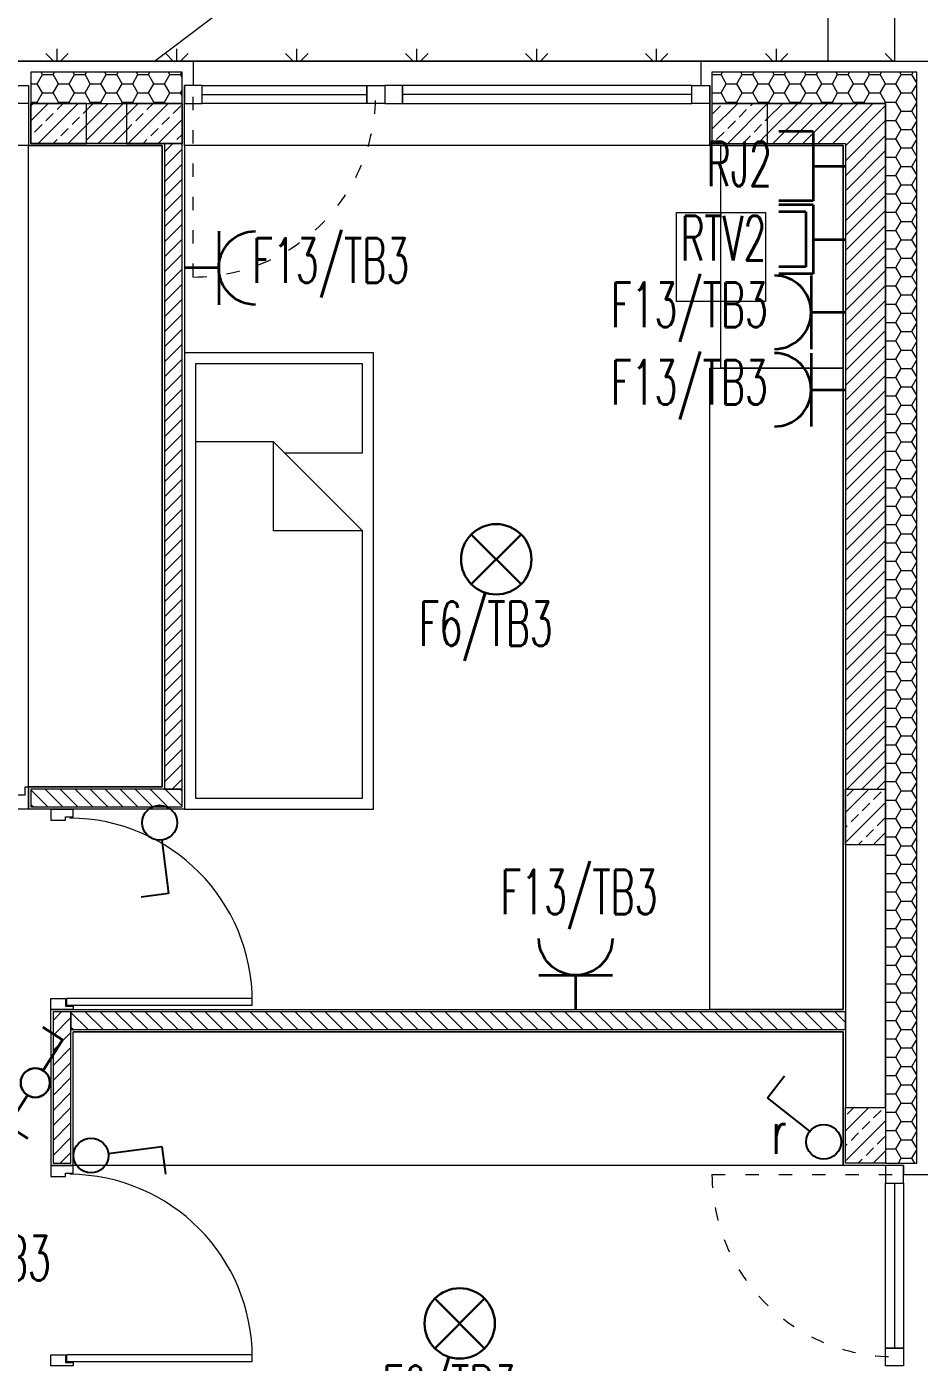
# Model space of a CAD drawing. Header units: millimetres. Extents: x 1780 to 154263, y -7240 to 17216.
# Drawn here: x 75527 to 75929, y 3993 to 4593 of the extents above; entities that cross this region are included whole.
import ezdxf

# ---------------------------------------------------------------- set-up
doc = ezdxf.new("R2010")
doc.units = ezdxf.units.MM
doc.linetypes.add('ACAD_ISO03W100', pattern=[30, 12, -18])
for name, color, linetype, lineweight in [('2d_SX_aranżacja niedrukowana', 191, 'Continuous', 5), ('2d_SX_gruba przekroje', 90, 'Continuous', 20), ('2d_SX_stolarka drzwiowa', 211, 'Continuous', 5), ('2d_SX_stolarka okienna', 5, 'Continuous', 5), ('2d_SX_stolarka okznaczenia', 251, 'Continuous', 5), ('2d_SX_szraf', 251, 'Continuous', 0), ('2d_SX_warstwy', 181, 'Continuous', 9), ('2d_SX_widok', 10, 'Continuous', 9)]:
    doc.layers.add(name, color=color, linetype=linetype, lineweight=lineweight)
doc.layers.add('2d_SX_rewizja 18 września', color=210, linetype='Continuous')
doc.layers.add('60 instalacje elektryka', color=10, linetype='Continuous')
doc.styles.add('OPIS', font='simplex.shx', dxfattribs={"width": 0.7, "height": 4})

# ---------------------------------------------------------------- blocks, each defined once
blk = doc.blocks.new('PDKLD A2')
at = {"layer": '2d_SX_szraf'}
h = blk.add_hatch(dxfattribs=at)
h.set_pattern_fill('ANSI31', color=8, scale=1.5, style=0)
h.set_pattern_definition([(45, (67527.7755, -17910.881), (-3.367596, 3.367596), [])])
h.paths.add_polyline_path([(80821, -11939.24), (80829, -11939.24), (80829, -11649.24), (80821, -11649.24)])
h = blk.add_hatch(dxfattribs=at)
h.set_pattern_fill('ANSI31', color=8, scale=1.5, angle=90, style=0)
h.set_pattern_definition([(135, (87022.648, -25240.462), (-3.367596, -3.367596), [])])
h.paths.add_polyline_path([(80829, -11947.24), (80829, -11939.24), (80761, -11939.24), (80761, -11947.24)])
h = blk.add_hatch(dxfattribs=at)
h.set_pattern_fill('ANSI31', color=8, scale=1.5, style=0)
h.set_pattern_definition([(45, (67477.7755, -18300.881), (-3.367596, 3.367596), [])])
h.paths.add_polyline_path([(80771, -12107.24), (80779, -12107.24), (80779, -12039.24), (80771, -12039.24)])
h = blk.add_hatch(dxfattribs=at)
h.set_pattern_fill('ANSI31', color=8, scale=1.5, angle=90, style=0)
h.set_pattern_definition([(135, (87040.648, -25340.462), (-3.367596, -3.367596), [])])
h.paths.add_polyline_path([(81127, -12047.24), (81127, -12039.24), (80779, -12039.24), (80779, -12047.24)])
at = {"layer": '2d_SX_aranżacja niedrukowana', "color": 8}
for p, q in [((80760, -11938.24), (80760, -11650.24)), ((80760, -11650.24), (80820, -11650.24)), ((80820, -11650.24), (80820, -11938.24)), ((81066, -11750.24), (81126, -11750.24)), ((81066, -12038.24), (81066, -11750.24)), ((81126, -11750.24), (81126, -12038.24)), ((80820, -11938.24), (80760, -11938.24)), ((81126, -12038.24), (81066, -12038.24)), ((80780, -12108.24), (80780, -12048.24)), ((80780, -12048.24), (81126, -12048.24)), ((81126, -12048.24), (81126, -12108.24)), ((81126, -12108.24), (80780, -12108.24))]:
    blk.add_line(p, q, dxfattribs=at)
for points in [[(81126, -11750.24), (81071, -11750.24), (81071, -11650.24), (81126, -11650.24)], [(81051, -11680.24), (81091, -11680.24), (81091, -11720.24), (81051, -11720.24)], [(80830, -11948.24), (80915, -11948.24), (80915, -11743.24), (80830, -11743.24)]]:
    blk.add_lwpolyline(points, close=True, dxfattribs=at)
for points in [[(80875, -11788.24), (80910, -11788.24), (80910, -11748.24), (80835, -11748.24), (80835, -11783.24)], [(80835, -11783.24), (80835, -11943.24), (80910, -11943.24), (80910, -11823.24)], [(80870, -11783.24), (80835, -11783.24)], [(80910, -11823.24), (80870, -11783.24)], [(80910, -11823.24), (80870, -11823.24), (80870, -11783.24)]]:
    blk.add_lwpolyline(points, dxfattribs=at)
at = {"layer": '2d_SX_gruba przekroje', "color": 8}
for p, q in [((80760, -11612.24), (80756, -11612.24)), ((80830, -11612.24), (80760, -11612.24)), ((80830, -11612.24), (80834, -11612.24)), ((80834, -11612.24), (80834, -11623.24)), ((81066, -11612.24), (81062, -11612.24)), ((81062, -11612.24), (81062, -11623.24)), ((81066, -11612.24), (81164, -11612.24)), ((80756, -11623.24), (80760, -11623.24)), ((80760, -11623.24), (80760, -11650.24)), ((80834, -11623.24), (80830, -11623.24)), ((80830, -11650.24), (80830, -11623.24)), ((81062, -11623.24), (81066, -11623.24)), ((81066, -11650.24), (81066, -11623.24)), ((80760, -11650.24), (80820, -11650.24)), ((80820, -11938.24), (80820, -11650.24)), ((80830, -11650.24), (80830, -11938.24)), ((81126, -11650.24), (81066, -11650.24)), ((81126, -12038.24), (81126, -11650.24)), ((80760, -11948.24), (80760, -11938.24)), ((80760, -11938.24), (80820, -11938.24)), ((80830, -11938.24), (80830, -11948.24)), ((80770, -11948.24), (80760, -11948.24)), ((80770, -11948.24), (80770, -11948.24)), ((80770, -11948.24), (80780, -11948.24)), ((80780, -11948.24), (80780, -11948.24)), ((80830, -11948.24), (80780, -11948.24)), ((80770, -12048.24), (80770, -12038.24)), ((80770, -12038.24), (81126, -12038.24)), ((80770, -12048.24), (80770, -12108.24)), ((80780, -12108.24), (80780, -12048.24)), ((81126, -12048.24), (80780, -12048.24)), ((81126, -12108.24), (81126, -12048.24)), ((80770, -12108.24), (80780, -12108.24)), ((81153, -12108.24), (81126, -12108.24)), ((81153, -12108.24), (81153, -12112.24)), ((81153, -12112.24), (81164, -12112.24))]:
    blk.add_line(p, q, dxfattribs=at)
at = {"layer": '2d_SX_stolarka drzwiowa', "color": 8}
for points in [[(80755, -11941.74), (80758.5, -11941.74), (80758.5, -11938.24), (80760, -11938.24), (80760, -11948.24), (80755, -11948.24), (80755, -11941.74)], [(80780, -11951.74), (80780, -11948.24), (80770, -11948.24), (80770, -11953.24), (80776.5, -11953.24), (80776.5, -11951.74), (80780, -11951.74)], [(80776.5, -12033.24), (80776.5, -12036.74), (80780, -12036.74), (80780, -12038.24), (80770, -12038.24), (80770, -12033.24), (80776.5, -12033.24)], [(80780, -12111.74), (80780, -12108.24), (80770, -12108.24), (80770, -12113.24), (80776.5, -12113.24), (80776.5, -12111.74), (80780, -12111.74)], [(80776.5, -12193.24), (80776.5, -12196.74), (80780, -12196.74), (80780, -12198.24), (80770, -12198.24), (80770, -12193.24), (80776.5, -12193.24)]]:
    blk.add_lwpolyline(points, dxfattribs=at)
for points in [[(80777, -12036.24), (80860.5, -12036.24), (80860.5, -12033.24), (80777, -12033.24)], [(80777, -12196.24), (80860.5, -12196.24), (80860.5, -12193.24), (80777, -12193.24)]]:
    blk.add_lwpolyline(points, close=True, dxfattribs=at)
at = {"layer": '2d_SX_stolarka okienna', "color": 8, "linetype": 'ACAD_ISO03W100', "ltscale": 0.5}
for p, q in [((80834, -11709.24), (80834, -11627.24)), ((81067, -12112.24), (81149, -12112.24))]:
    blk.add_line(p, q, dxfattribs=at)
at = {"layer": '2d_SX_stolarka okienna', "color": 8}
for points in [[(80760, -11631.24), (80752, -11631.24), (80752, -11623.24), (80760, -11623.24), (80760, -11631.24)], [(80830, -11631.24), (80838, -11631.24), (80838, -11623.24), (80830, -11623.24), (80830, -11631.24)], [(80838, -11631.24), (80838, -11623.24), (80912, -11623.24), (80912, -11631.24)], [(80920, -11631.24), (80912, -11631.24), (80912, -11623.24), (80920, -11623.24), (80920, -11631.24)], [(80920, -11631.24), (80928, -11631.24), (80928, -11623.24), (80920, -11623.24), (80920, -11631.24)], [(81058, -11631.24), (81058, -11623.24), (80928, -11623.24), (80928, -11631.24)], [(81066, -11631.24), (81058, -11631.24), (81058, -11623.24), (81066, -11623.24), (81066, -11631.24)], [(81145, -12108.24), (81145, -12116.24), (81153, -12116.24), (81153, -12108.24), (81145, -12108.24)], [(81145, -12116.24), (81153, -12116.24), (81153, -12190.24), (81145, -12190.24)], [(81145, -12198.24), (81145, -12190.24), (81153, -12190.24), (81153, -12198.24), (81145, -12198.24)]]:
    blk.add_lwpolyline(points, close=True, dxfattribs=at)
for points in [[(80838, -11627.24), (80912, -11627.24)], [(81058, -11627.24), (80928, -11627.24)], [(81149, -12116.24), (81149, -12190.24)]]:
    blk.add_lwpolyline(points, dxfattribs=at)
at = {"layer": '2d_SX_stolarka okienna', "color": 8, "linetype": 'ACAD_ISO03W100', "ltscale": 0.5}
for centre, start, end in [((80833.84, -11627.17), 270.1168, 359.95145), ((81149.07, -12112.07), 180.1168, 269.95145)]:
    blk.add_arc(centre, 82.07, start, end, dxfattribs=at)
at = {"layer": '2d_SX_stolarka okznaczenia', "color": 8}
for centre in [(80778.07, -12034.66), (80778.07, -12194.66)]:
    blk.add_arc(centre, 82.43, 359.94923, 89.70246, dxfattribs=at)
at = {"layer": '2d_SX_szraf', "color": 8}
for p, q in [((81119, -11359.24), (81119, -11612.24)), ((80816.55, -11612.24), (81019, -11459.24))]:
    blk.add_line(p, q, dxfattribs=at)
at = {"layer": '2d_SX_szraf', "color": 8, "linetype": 'Continuous'}
for p, q in [((80771.13, -11612.24), (80767.7, -11608.81)), ((80772.75, -11612.24), (80772.75, -11606.72)), ((80774.38, -11612.24), (80777.8, -11608.81)), ((80825.01, -11612.24), (80821.58, -11608.81)), ((80826.63, -11612.24), (80826.63, -11606.72)), ((80828.26, -11612.24), (80831.68, -11608.81)), ((80878.89, -11612.24), (80875.46, -11608.81)), ((80880.52, -11612.24), (80880.52, -11606.72)), ((80882.14, -11612.24), (80885.57, -11608.81)), ((80932.77, -11612.24), (80929.35, -11608.81)), ((80934.4, -11612.24), (80934.4, -11606.72)), ((80936.02, -11612.24), (80939.45, -11608.81)), ((80986.65, -11612.24), (80983.23, -11608.81)), ((80988.28, -11612.24), (80988.28, -11606.72)), ((80989.9, -11612.24), (80993.33, -11608.81)), ((81040.53, -11612.24), (81037.11, -11608.81)), ((81042.16, -11612.24), (81042.16, -11606.72)), ((81043.79, -11612.24), (81047.21, -11608.81)), ((81094.42, -11612.24), (81090.99, -11608.81)), ((81096.04, -11612.24), (81096.04, -11606.72)), ((81097.67, -11612.24), (81101.09, -11608.81)), ((81148.3, -11612.24), (81144.87, -11608.81)), ((80763.9, -11622.41), (80766.28, -11618.29)), ((80766.28, -11618.29), (80765.67, -11617.24)), ((80766.28, -11618.29), (80771.04, -11618.29)), ((80771.04, -11618.29), (80771.65, -11617.24)), ((80773.43, -11622.41), (80771.04, -11618.29)), ((80778.19, -11622.41), (80780.57, -11618.29)), ((80780.57, -11618.29), (80779.96, -11617.24)), ((80780.57, -11618.29), (80785.33, -11618.29)), ((80785.33, -11618.29), (80785.94, -11617.24)), ((80787.71, -11622.41), (80785.33, -11618.29)), ((80792.48, -11622.41), (80794.86, -11618.29)), ((80794.86, -11618.29), (80794.25, -11617.24)), ((80794.86, -11618.29), (80799.62, -11618.29)), ((80799.62, -11618.29), (80800.23, -11617.24)), ((80802, -11622.41), (80799.62, -11618.29)), ((80806.76, -11622.41), (80809.14, -11618.29)), ((80809.14, -11618.29), (80808.54, -11617.24)), ((80809.14, -11618.29), (80813.91, -11618.29)), ((80813.91, -11618.29), (80814.51, -11617.24)), ((80816.29, -11622.41), (80813.91, -11618.29)), ((80821.05, -11622.41), (80823.43, -11618.29)), ((80823.43, -11618.29), (80822.82, -11617.24)), ((80823.43, -11618.29), (80828.19, -11618.29)), ((80828.19, -11618.29), (80828.8, -11617.24)), ((80829, -11619.69), (80828.19, -11618.29)), ((81067, -11618.29), (81071.08, -11618.29)), ((81071.08, -11618.29), (81071.69, -11617.24)), ((81073.46, -11622.41), (81071.08, -11618.29)), ((81078.23, -11622.41), (81080.61, -11618.29)), ((81080.61, -11618.29), (81080, -11617.24)), ((81080.61, -11618.29), (81085.37, -11618.29)), ((81085.37, -11618.29), (81085.98, -11617.24)), ((81087.75, -11622.41), (81085.37, -11618.29)), ((81092.51, -11622.41), (81094.89, -11618.29)), ((81094.89, -11618.29), (81094.29, -11617.24)), ((81094.89, -11618.29), (81099.66, -11618.29)), ((81099.66, -11618.29), (81100.26, -11617.24)), ((81102.04, -11622.41), (81099.66, -11618.29)), ((81106.8, -11622.41), (81109.18, -11618.29)), ((81109.18, -11618.29), (81108.57, -11617.24)), ((81109.18, -11618.29), (81113.94, -11618.29)), ((81113.94, -11618.29), (81114.55, -11617.24)), ((81116.33, -11622.41), (81113.94, -11618.29)), ((81121.09, -11622.41), (81123.47, -11618.29)), ((81123.47, -11618.29), (81122.86, -11617.24)), ((81123.47, -11618.29), (81128.23, -11618.29)), ((81128.23, -11618.29), (81128.84, -11617.24)), ((81130.61, -11622.41), (81128.23, -11618.29)), ((81135.38, -11622.41), (81137.76, -11618.29)), ((81137.76, -11618.29), (81137.15, -11617.24)), ((81137.76, -11618.29), (81142.52, -11618.29)), ((81142.52, -11618.29), (81143.13, -11617.24)), ((81144.9, -11622.41), (81142.52, -11618.29)), ((81149.66, -11622.41), (81152.04, -11618.29)), ((81152.04, -11618.29), (81151.44, -11617.24)), ((81152.04, -11618.29), (81156.81, -11618.29)), ((81156.81, -11618.29), (81157.41, -11617.24)), ((81159, -11622.09), (81156.81, -11618.29)), ((80761, -11622.41), (80763.9, -11622.41)), ((80766.28, -11626.54), (80763.9, -11622.41)), ((80771.04, -11626.54), (80773.43, -11622.41)), ((80773.43, -11622.41), (80778.19, -11622.41)), ((80780.57, -11626.54), (80778.19, -11622.41)), ((80785.33, -11626.54), (80787.71, -11622.41)), ((80787.71, -11622.41), (80792.48, -11622.41)), ((80794.86, -11626.54), (80792.48, -11622.41)), ((80799.62, -11626.54), (80802, -11622.41)), ((80802, -11622.41), (80806.76, -11622.41)), ((80809.14, -11626.54), (80806.76, -11622.41)), ((80813.91, -11626.54), (80816.29, -11622.41)), ((80816.29, -11622.41), (80821.05, -11622.41)), ((80823.43, -11626.54), (80821.05, -11622.41)), ((81071.08, -11626.54), (81073.46, -11622.41)), ((81073.46, -11622.41), (81078.23, -11622.41)), ((81080.61, -11626.54), (81078.23, -11622.41)), ((81085.37, -11626.54), (81087.75, -11622.41)), ((81087.75, -11622.41), (81092.51, -11622.41)), ((81094.89, -11626.54), (81092.51, -11622.41)), ((81099.66, -11626.54), (81102.04, -11622.41)), ((81102.04, -11622.41), (81106.8, -11622.41)), ((81109.18, -11626.54), (81106.8, -11622.41)), ((81113.94, -11626.54), (81116.33, -11622.41)), ((81116.33, -11622.41), (81121.09, -11622.41)), ((81123.47, -11626.54), (81121.09, -11622.41)), ((81128.23, -11626.54), (81130.61, -11622.41)), ((81130.61, -11622.41), (81135.38, -11622.41)), ((81137.76, -11626.54), (81135.38, -11622.41)), ((81142.52, -11626.54), (81144.9, -11622.41)), ((81144.9, -11622.41), (81149.66, -11622.41)), ((81152.04, -11626.54), (81149.66, -11622.41)), ((81156.81, -11626.54), (81159, -11622.73)), ((80763.9, -11630.66), (80766.28, -11626.54)), ((80766.28, -11626.54), (80771.04, -11626.54)), ((80773.43, -11630.66), (80771.04, -11626.54)), ((80778.19, -11630.66), (80780.57, -11626.54)), ((80780.57, -11626.54), (80785.33, -11626.54)), ((80787.71, -11630.66), (80785.33, -11626.54)), ((80792.48, -11630.66), (80794.86, -11626.54)), ((80794.86, -11626.54), (80799.62, -11626.54)), ((80802, -11630.66), (80799.62, -11626.54)), ((80806.76, -11630.66), (80809.14, -11626.54)), ((80809.14, -11626.54), (80813.91, -11626.54)), ((80816.29, -11630.66), (80813.91, -11626.54)), ((80821.05, -11630.66), (80823.43, -11626.54)), ((80823.43, -11626.54), (80828.19, -11626.54)), ((80828.19, -11626.54), (80829, -11625.14)), ((80829, -11627.94), (80828.19, -11626.54)), ((81067, -11626.54), (81071.08, -11626.54)), ((81073.46, -11630.66), (81071.08, -11626.54)), ((81078.23, -11630.66), (81080.61, -11626.54)), ((81080.61, -11626.54), (81085.37, -11626.54)), ((81087.75, -11630.66), (81085.37, -11626.54)), ((81092.51, -11630.66), (81094.89, -11626.54)), ((81094.89, -11626.54), (81099.66, -11626.54)), ((81102.04, -11630.66), (81099.66, -11626.54)), ((81106.8, -11630.66), (81109.18, -11626.54)), ((81109.18, -11626.54), (81113.94, -11626.54)), ((81116.33, -11630.66), (81113.94, -11626.54)), ((81121.09, -11630.66), (81123.47, -11626.54)), ((81123.47, -11626.54), (81128.23, -11626.54)), ((81130.61, -11630.66), (81128.23, -11626.54)), ((81135.38, -11630.66), (81137.76, -11626.54)), ((81137.76, -11626.54), (81142.52, -11626.54)), ((81144.9, -11630.66), (81142.52, -11626.54)), ((81149.66, -11630.66), (81152.04, -11626.54)), ((81152.04, -11626.54), (81156.81, -11626.54)), ((81159, -11630.34), (81156.81, -11626.54)), ((80761, -11630.66), (80763.9, -11630.66)), ((80761, -11639.08), (80768.85, -11631.24)), ((80761, -11632.35), (80762.11, -11631.24)), ((80764.23, -11631.24), (80763.9, -11630.66)), ((80764.32, -11649.24), (80782.32, -11631.24)), ((80767.7, -11639.12), (80771.07, -11635.75)), ((80772.75, -11634.07), (80775.58, -11631.24)), ((80773.09, -11631.24), (80773.43, -11630.66)), ((80773.43, -11630.66), (80778.19, -11630.66)), ((80778.52, -11631.24), (80778.19, -11630.66)), ((80784.54, -11635.75), (80786, -11634.29)), ((80786, -11634.29), (80789.05, -11631.24)), ((80786, -11641.02), (80795.79, -11631.24)), ((80786, -11647.76), (80802.52, -11631.24)), ((80787.38, -11631.24), (80787.71, -11630.66)), ((80787.71, -11630.66), (80792.48, -11630.66)), ((80791.26, -11649.24), (80804, -11636.49)), ((80792.81, -11631.24), (80792.48, -11630.66)), ((80801.67, -11631.24), (80802, -11630.66)), ((80802, -11630.66), (80806.76, -11630.66)), ((80804, -11636.49), (80809.26, -11631.24)), ((80804.73, -11649.24), (80822.73, -11631.24)), ((80807.09, -11631.24), (80806.76, -11630.66)), ((80808.11, -11639.12), (80811.48, -11635.75)), ((80813.16, -11634.07), (80815.99, -11631.24)), ((80815.96, -11631.24), (80816.29, -11630.66)), ((80816.29, -11630.66), (80821.05, -11630.66)), ((80821.38, -11631.24), (80821.05, -11630.66)), ((80824.95, -11635.75), (80828.32, -11632.38)), ((81067.02, -11642.88), (81078.67, -11631.24)), ((81067.42, -11635.75), (81070.78, -11632.38)), ((81073.13, -11631.24), (81073.46, -11630.66)), ((81073.46, -11630.66), (81078.23, -11630.66)), ((81074.14, -11649.24), (81092.02, -11631.35)), ((81078.56, -11631.24), (81078.23, -11630.66)), ((81079.2, -11637.43), (81082.57, -11634.07)), ((81084.25, -11632.38), (81085.4, -11631.24)), ((81087.42, -11631.24), (81087.75, -11630.66)), ((81087.75, -11630.66), (81092.51, -11630.66)), ((81092.02, -11631.35), (81092.14, -11631.24)), ((81092.02, -11638.09), (81098.87, -11631.24)), ((81092.02, -11644.82), (81105.61, -11631.24)), ((81092.84, -11631.24), (81092.51, -11630.66)), ((81094.34, -11649.24), (81112.34, -11631.24)), ((81101.08, -11649.24), (81119.08, -11631.24)), ((81101.71, -11631.24), (81102.04, -11630.66)), ((81102.04, -11630.66), (81106.8, -11630.66)), ((81107.13, -11631.24), (81106.8, -11630.66)), ((81107.81, -11649.24), (81125.81, -11631.24)), ((81114.55, -11649.24), (81132.55, -11631.24)), ((81115.99, -11631.24), (81116.33, -11630.66)), ((81116.33, -11630.66), (81121.09, -11630.66)), ((81121.42, -11631.24), (81121.09, -11630.66)), ((81121.28, -11649.24), (81139.28, -11631.24)), ((81127, -11650.25), (81145, -11632.25)), ((81130.28, -11631.24), (81130.61, -11630.66)), ((81130.61, -11630.66), (81135.38, -11630.66)), ((81135.71, -11631.24), (81135.38, -11630.66)), ((81144.57, -11631.24), (81144.9, -11630.66)), ((81144.9, -11630.66), (81149.66, -11630.66)), ((81152.04, -11634.79), (81149.66, -11630.66)), ((81149.66, -11638.91), (81152.04, -11634.79)), ((81152.04, -11634.79), (81156.81, -11634.79)), ((81156.81, -11634.79), (81159, -11630.98)), ((81159, -11638.59), (81156.81, -11634.79)), ((80762.65, -11644.17), (80766.02, -11640.8)), ((80774.44, -11645.85), (80777.8, -11642.49)), ((80777.79, -11649.24), (80786, -11641.02)), ((80779.49, -11640.8), (80782.85, -11637.43)), ((80804, -11643.23), (80806.43, -11640.8)), ((80814.85, -11645.85), (80818.21, -11642.49)), ((80818.2, -11649.24), (80829, -11638.43)), ((80819.9, -11640.8), (80823.27, -11637.43)), ((81074.15, -11642.49), (81077.52, -11639.12)), ((81085.94, -11644.17), (81089.31, -11640.8)), ((81090.99, -11639.12), (81092.02, -11638.09)), ((81127, -11656.99), (81145, -11638.99)), ((81145, -11638.91), (81149.66, -11638.91)), ((81152.04, -11643.03), (81149.66, -11638.91)), ((81156.81, -11643.03), (81159, -11639.23)), ((80771.05, -11649.24), (80772.75, -11647.54)), ((80797.99, -11649.24), (80804, -11643.23)), ((80811.46, -11649.24), (80813.16, -11647.54)), ((80826.63, -11647.54), (80829, -11645.17)), ((81069.1, -11647.54), (81072.47, -11644.17)), ((81080.89, -11649.22), (81084.25, -11645.85)), ((81087.61, -11649.24), (81092.02, -11644.82)), ((81127, -11663.72), (81145, -11645.72)), ((81145, -11647.16), (81149.66, -11647.16)), ((81149.66, -11647.16), (81152.04, -11643.03)), ((81152.04, -11651.28), (81149.66, -11647.16)), ((81152.04, -11643.03), (81156.81, -11643.03)), ((81159, -11646.84), (81156.81, -11643.03)), ((81156.81, -11651.28), (81159, -11647.48)), ((80784.52, -11649.24), (80784.54, -11649.22)), ((80824.93, -11649.24), (80824.95, -11649.22)), ((81067.4, -11649.24), (81067.42, -11649.22)), ((81127, -11670.46), (81145, -11652.46)), ((81149.66, -11655.41), (81152.04, -11651.28)), ((81152.04, -11651.28), (81156.81, -11651.28)), ((81159, -11655.09), (81156.81, -11651.28)), ((81127, -11677.19), (81145, -11659.19)), ((81145, -11655.41), (81149.66, -11655.41)), ((81152.04, -11659.53), (81149.66, -11655.41)), ((81149.66, -11663.66), (81152.04, -11659.53)), ((81152.04, -11659.53), (81156.81, -11659.53)), ((81156.81, -11659.53), (81159, -11655.73)), ((81159, -11663.34), (81156.81, -11659.53)), ((81127, -11683.93), (81145, -11665.93)), ((81145, -11663.66), (81149.66, -11663.66)), ((81152.04, -11667.78), (81149.66, -11663.66)), ((81156.81, -11667.78), (81159, -11663.98)), ((81145, -11671.91), (81149.66, -11671.91)), ((81149.66, -11671.91), (81152.04, -11667.78)), ((81152.04, -11676.03), (81149.66, -11671.91)), ((81152.04, -11667.78), (81156.81, -11667.78)), ((81159, -11671.58), (81156.81, -11667.78)), ((81156.81, -11676.03), (81159, -11672.23)), ((81127, -11690.66), (81145, -11672.66)), ((81149.66, -11680.15), (81152.04, -11676.03)), ((81152.04, -11676.03), (81156.81, -11676.03)), ((81159, -11679.83), (81156.81, -11676.03)), ((81127, -11697.4), (81145, -11679.4)), ((81145, -11680.15), (81149.66, -11680.15)), ((81152.04, -11684.28), (81149.66, -11680.15)), ((81149.66, -11688.4), (81152.04, -11684.28)), ((81152.04, -11684.28), (81156.81, -11684.28)), ((81156.81, -11684.28), (81159, -11680.48)), ((81159, -11688.08), (81156.81, -11684.28)), ((81127, -11704.13), (81145, -11686.13)), ((81145, -11688.4), (81149.66, -11688.4)), ((81152.04, -11692.53), (81149.66, -11688.4)), ((81156.81, -11692.53), (81159, -11688.73)), ((81127, -11710.87), (81145, -11692.87)), ((81149.66, -11696.65), (81152.04, -11692.53)), ((81152.04, -11692.53), (81156.81, -11692.53)), ((81159, -11696.33), (81156.81, -11692.53)), ((81127, -11717.6), (81145, -11699.6)), ((81145, -11696.65), (81149.66, -11696.65)), ((81152.04, -11700.78), (81149.66, -11696.65)), ((81149.66, -11704.9), (81152.04, -11700.78)), ((81152.04, -11700.78), (81156.81, -11700.78)), ((81156.81, -11700.78), (81159, -11696.97)), ((81159, -11704.58), (81156.81, -11700.78)), ((81127, -11724.34), (81145, -11706.34)), ((81145, -11704.9), (81149.66, -11704.9)), ((81152.04, -11709.03), (81149.66, -11704.9)), ((81156.81, -11709.03), (81159, -11705.22)), ((81127, -11731.07), (81145, -11713.07)), ((81145, -11713.15), (81149.66, -11713.15)), ((81149.66, -11713.15), (81152.04, -11709.03)), ((81152.04, -11717.27), (81149.66, -11713.15)), ((81152.04, -11709.03), (81156.81, -11709.03)), ((81159, -11712.83), (81156.81, -11709.03)), ((81156.81, -11717.27), (81159, -11713.47)), ((81127, -11737.81), (81145, -11719.81)), ((81149.66, -11721.4), (81152.04, -11717.27)), ((81152.04, -11717.27), (81156.81, -11717.27)), ((81159, -11721.08), (81156.81, -11717.27)), ((81127, -11744.54), (81145, -11726.54)), ((81145, -11721.4), (81149.66, -11721.4)), ((81152.04, -11725.52), (81149.66, -11721.4)), ((81149.66, -11729.65), (81152.04, -11725.52)), ((81152.04, -11725.52), (81156.81, -11725.52)), ((81156.81, -11725.52), (81159, -11721.72)), ((81159, -11729.33), (81156.81, -11725.52)), ((81145, -11729.65), (81149.66, -11729.65)), ((81152.04, -11733.77), (81149.66, -11729.65)), ((81156.81, -11733.77), (81159, -11729.97)), ((81127, -11751.28), (81145, -11733.28)), ((81145, -11737.9), (81149.66, -11737.9)), ((81149.66, -11737.9), (81152.04, -11733.77)), ((81152.04, -11742.02), (81149.66, -11737.9)), ((81152.04, -11733.77), (81156.81, -11733.77)), ((81159, -11737.58), (81156.81, -11733.77)), ((81156.81, -11742.02), (81159, -11738.22)), ((81127, -11758.01), (81145, -11740.01)), ((81149.66, -11746.15), (81152.04, -11742.02)), ((81152.04, -11742.02), (81156.81, -11742.02)), ((81159, -11745.82), (81156.81, -11742.02)), ((81127, -11764.75), (81145, -11746.75)), ((81145, -11746.15), (81149.66, -11746.15)), ((81152.04, -11750.27), (81149.66, -11746.15)), ((81149.66, -11754.39), (81152.04, -11750.27)), ((81152.04, -11750.27), (81156.81, -11750.27)), ((81156.81, -11750.27), (81159, -11746.47)), ((81159, -11754.07), (81156.81, -11750.27)), ((81127, -11771.49), (81145, -11753.49)), ((81145, -11754.39), (81149.66, -11754.39)), ((81152.04, -11758.52), (81149.66, -11754.39)), ((81156.81, -11758.52), (81159, -11754.72)), ((81127, -11778.22), (81145, -11760.22)), ((81149.66, -11762.64), (81152.04, -11758.52)), ((81152.04, -11758.52), (81156.81, -11758.52)), ((81159, -11762.32), (81156.81, -11758.52)), ((81127, -11784.96), (81145, -11766.96)), ((81145, -11762.64), (81149.66, -11762.64)), ((81152.04, -11766.77), (81149.66, -11762.64)), ((81149.66, -11770.89), (81152.04, -11766.77)), ((81152.04, -11766.77), (81156.81, -11766.77)), ((81156.81, -11766.77), (81159, -11762.97)), ((81159, -11770.57), (81156.81, -11766.77)), ((81127, -11791.69), (81145, -11773.69)), ((81145, -11770.89), (81149.66, -11770.89)), ((81152.04, -11775.02), (81149.66, -11770.89)), ((81156.81, -11775.02), (81159, -11771.21)), ((81127, -11798.43), (81145, -11780.43)), ((81145, -11779.14), (81149.66, -11779.14)), ((81149.66, -11779.14), (81152.04, -11775.02)), ((81152.04, -11783.27), (81149.66, -11779.14)), ((81152.04, -11775.02), (81156.81, -11775.02)), ((81159, -11778.82), (81156.81, -11775.02)), ((81156.81, -11783.27), (81159, -11779.46)), ((81149.66, -11787.39), (81152.04, -11783.27)), ((81152.04, -11783.27), (81156.81, -11783.27)), ((81159, -11787.07), (81156.81, -11783.27)), ((81127, -11805.16), (81145, -11787.16)), ((81145, -11787.39), (81149.66, -11787.39)), ((81152.04, -11791.51), (81149.66, -11787.39)), ((81149.66, -11795.64), (81152.04, -11791.51)), ((81152.04, -11791.51), (81156.81, -11791.51)), ((81156.81, -11791.51), (81159, -11787.71)), ((81159, -11795.32), (81156.81, -11791.51)), ((81127, -11811.9), (81145, -11793.9)), ((81145, -11795.64), (81149.66, -11795.64)), ((81152.04, -11799.76), (81149.66, -11795.64)), ((81156.81, -11799.76), (81159, -11795.96)), ((81127, -11818.63), (81145, -11800.63)), ((81145, -11803.89), (81149.66, -11803.89)), ((81149.66, -11803.89), (81152.04, -11799.76)), ((81152.04, -11808.01), (81149.66, -11803.89)), ((81152.04, -11799.76), (81156.81, -11799.76)), ((81159, -11803.57), (81156.81, -11799.76)), ((81156.81, -11808.01), (81159, -11804.21)), ((81127, -11825.37), (81145, -11807.37)), ((81149.66, -11812.14), (81152.04, -11808.01)), ((81152.04, -11808.01), (81156.81, -11808.01)), ((81159, -11811.82), (81156.81, -11808.01)), ((81127, -11832.1), (81145, -11814.1)), ((81145, -11812.14), (81149.66, -11812.14)), ((81152.04, -11816.26), (81149.66, -11812.14)), ((81149.66, -11820.39), (81152.04, -11816.26)), ((81152.04, -11816.26), (81156.81, -11816.26)), ((81156.81, -11816.26), (81159, -11812.46)), ((81159, -11820.06), (81156.81, -11816.26)), ((81127, -11838.84), (81145, -11820.84)), ((81145, -11820.39), (81149.66, -11820.39)), ((81152.04, -11824.51), (81149.66, -11820.39)), ((81156.81, -11824.51), (81159, -11820.71)), ((81127, -11845.57), (81145, -11827.57)), ((81149.66, -11828.63), (81152.04, -11824.51)), ((81152.04, -11824.51), (81156.81, -11824.51)), ((81159, -11828.31), (81156.81, -11824.51)), ((81127, -11852.31), (81145, -11834.31)), ((81145, -11828.63), (81149.66, -11828.63)), ((81152.04, -11832.76), (81149.66, -11828.63)), ((81149.66, -11836.88), (81152.04, -11832.76)), ((81152.04, -11832.76), (81156.81, -11832.76)), ((81156.81, -11832.76), (81159, -11828.96)), ((81159, -11836.56), (81156.81, -11832.76)), ((81145, -11836.88), (81149.66, -11836.88)), ((81152.04, -11841.01), (81149.66, -11836.88)), ((81156.81, -11841.01), (81159, -11837.21)), ((81127, -11859.04), (81145, -11841.04)), ((81145, -11845.13), (81149.66, -11845.13)), ((81149.66, -11845.13), (81152.04, -11841.01)), ((81152.04, -11849.26), (81149.66, -11845.13)), ((81152.04, -11841.01), (81156.81, -11841.01)), ((81159, -11844.81), (81156.81, -11841.01)), ((81156.81, -11849.26), (81159, -11845.45)), ((81127, -11865.78), (81145, -11847.78)), ((81149.66, -11853.38), (81152.04, -11849.26)), ((81152.04, -11849.26), (81156.81, -11849.26)), ((81159, -11853.06), (81156.81, -11849.26)), ((81127, -11872.51), (81145, -11854.51)), ((81145, -11853.38), (81149.66, -11853.38)), ((81152.04, -11857.51), (81149.66, -11853.38)), ((81149.66, -11861.63), (81152.04, -11857.51)), ((81152.04, -11857.51), (81156.81, -11857.51)), ((81156.81, -11857.51), (81159, -11853.7)), ((81159, -11861.31), (81156.81, -11857.51)), ((81127, -11879.25), (81145, -11861.25)), ((81145, -11861.63), (81149.66, -11861.63)), ((81152.04, -11865.75), (81149.66, -11861.63)), ((81156.81, -11865.75), (81159, -11861.95)), ((81127, -11885.98), (81145, -11867.98)), ((81145, -11869.88), (81149.66, -11869.88)), ((81149.66, -11869.88), (81152.04, -11865.75)), ((81152.04, -11874), (81149.66, -11869.88)), ((81152.04, -11865.75), (81156.81, -11865.75)), ((81159, -11869.56), (81156.81, -11865.75)), ((81156.81, -11874), (81159, -11870.2)), ((81127, -11892.72), (81145, -11874.72)), ((81149.66, -11878.13), (81152.04, -11874)), ((81152.04, -11874), (81156.81, -11874)), ((81159, -11877.81), (81156.81, -11874)), ((81127, -11899.45), (81145, -11881.45)), ((81145, -11878.13), (81149.66, -11878.13)), ((81152.04, -11882.25), (81149.66, -11878.13)), ((81149.66, -11886.38), (81152.04, -11882.25)), ((81152.04, -11882.25), (81156.81, -11882.25)), ((81156.81, -11882.25), (81159, -11878.45)), ((81159, -11886.06), (81156.81, -11882.25)), ((81127, -11906.19), (81145, -11888.19)), ((81145, -11886.38), (81149.66, -11886.38)), ((81152.04, -11890.5), (81149.66, -11886.38)), ((81156.81, -11890.5), (81159, -11886.7)), ((81149.66, -11894.63), (81152.04, -11890.5)), ((81152.04, -11890.5), (81156.81, -11890.5)), ((81159, -11894.3), (81156.81, -11890.5)), ((81127, -11912.92), (81145, -11894.92)), ((81145, -11894.63), (81149.66, -11894.63)), ((81152.04, -11898.75), (81149.66, -11894.63)), ((81149.66, -11902.87), (81152.04, -11898.75)), ((81152.04, -11898.75), (81156.81, -11898.75)), ((81156.81, -11898.75), (81159, -11894.95)), ((81159, -11902.55), (81156.81, -11898.75)), ((81127, -11919.66), (81145, -11901.66)), ((81145, -11902.87), (81149.66, -11902.87)), ((81152.04, -11907), (81149.66, -11902.87)), ((81156.81, -11907), (81159, -11903.2)), ((81127, -11926.39), (81145, -11908.39)), ((81145, -11911.12), (81149.66, -11911.12)), ((81149.66, -11911.12), (81152.04, -11907)), ((81152.04, -11915.25), (81149.66, -11911.12)), ((81152.04, -11907), (81156.81, -11907)), ((81159, -11910.8), (81156.81, -11907)), ((81156.81, -11915.25), (81159, -11911.45)), ((81127, -11933.13), (81145, -11915.13)), ((81149.66, -11919.37), (81152.04, -11915.25)), ((81152.04, -11915.25), (81156.81, -11915.25)), ((81159, -11919.05), (81156.81, -11915.25)), ((81127.63, -11939.24), (81145, -11921.86)), ((81145, -11919.37), (81149.66, -11919.37)), ((81152.04, -11923.5), (81149.66, -11919.37)), ((81149.66, -11927.62), (81152.04, -11923.5)), ((81152.04, -11923.5), (81156.81, -11923.5)), ((81156.81, -11923.5), (81159, -11919.69)), ((81159, -11927.3), (81156.81, -11923.5)), ((81134.37, -11939.24), (81145, -11928.6)), ((81145, -11927.62), (81149.66, -11927.62)), ((81152.04, -11931.75), (81149.66, -11927.62)), ((81156.81, -11931.75), (81159, -11927.94)), ((81141.1, -11939.24), (81145, -11935.34)), ((81145, -11935.87), (81149.66, -11935.87)), ((81149.66, -11935.87), (81152.04, -11931.75)), ((81152.04, -11939.99), (81149.66, -11935.87)), ((81152.04, -11931.75), (81156.81, -11931.75)), ((81159, -11935.55), (81156.81, -11931.75)), ((81156.81, -11939.99), (81159, -11936.19)), ((81127, -11949.73), (81137.5, -11939.24)), ((81127.79, -11942.2), (81130.76, -11939.24)), ((81139.58, -11943.89), (81142.95, -11940.52)), ((81149.66, -11944.12), (81152.04, -11939.99)), ((81152.04, -11939.99), (81156.81, -11939.99)), ((81159, -11943.8), (81156.81, -11939.99)), ((81127, -11963.2), (81145, -11945.2)), ((81134.53, -11948.94), (81137.9, -11945.57)), ((81145, -11944.12), (81149.66, -11944.12)), ((81152.04, -11948.24), (81149.66, -11944.12)), ((81149.66, -11952.37), (81152.04, -11948.24)), ((81152.04, -11948.24), (81156.81, -11948.24)), ((81156.81, -11948.24), (81159, -11944.44)), ((81159, -11952.05), (81156.81, -11948.24)), ((81129.48, -11953.99), (81132.85, -11950.62)), ((81141.27, -11955.67), (81144.63, -11952.3)), ((81145, -11952.37), (81149.66, -11952.37)), ((81152.04, -11956.49), (81149.66, -11952.37)), ((81156.81, -11956.49), (81159, -11952.69)), ((81127, -11956.46), (81127.79, -11955.67)), ((81136.21, -11960.72), (81139.58, -11957.36)), ((81139.44, -11964.24), (81145, -11958.67)), ((81149.66, -11960.62), (81152.04, -11956.49)), ((81152.04, -11956.49), (81156.81, -11956.49)), ((81159, -11960.3), (81156.81, -11956.49)), ((81132.7, -11964.24), (81134.53, -11962.41)), ((81145, -11960.62), (81149.66, -11960.62)), ((81152.04, -11964.74), (81149.66, -11960.62)), ((81149.66, -11968.87), (81152.04, -11964.74)), ((81152.04, -11964.74), (81156.81, -11964.74)), ((81156.81, -11964.74), (81159, -11960.94)), ((81159, -11968.54), (81156.81, -11964.74)), ((81145, -11968.87), (81149.66, -11968.87)), ((81152.04, -11972.99), (81149.66, -11968.87)), ((81156.81, -11972.99), (81159, -11969.19)), ((81145, -11977.11), (81149.66, -11977.11)), ((81149.66, -11977.11), (81152.04, -11972.99)), ((81152.04, -11981.24), (81149.66, -11977.11)), ((81152.04, -11972.99), (81156.81, -11972.99)), ((81159, -11976.79), (81156.81, -11972.99)), ((81156.81, -11981.24), (81159, -11977.44)), ((81149.66, -11985.36), (81152.04, -11981.24)), ((81152.04, -11981.24), (81156.81, -11981.24)), ((81159, -11985.04), (81156.81, -11981.24)), ((81145, -11985.36), (81149.66, -11985.36)), ((81152.04, -11989.49), (81149.66, -11985.36)), ((81149.66, -11993.61), (81152.04, -11989.49)), ((81152.04, -11989.49), (81156.81, -11989.49)), ((81156.81, -11989.49), (81159, -11985.69)), ((81159, -11993.29), (81156.81, -11989.49)), ((81145, -11993.61), (81149.66, -11993.61)), ((81152.04, -11997.74), (81149.66, -11993.61)), ((81156.81, -11997.74), (81159, -11993.93)), ((81145, -12001.86), (81149.66, -12001.86)), ((81149.66, -12001.86), (81152.04, -11997.74)), ((81152.04, -12005.99), (81149.66, -12001.86)), ((81152.04, -11997.74), (81156.81, -11997.74)), ((81159, -12001.54), (81156.81, -11997.74)), ((81156.81, -12005.99), (81159, -12002.18)), ((81149.66, -12010.11), (81152.04, -12005.99)), ((81152.04, -12005.99), (81156.81, -12005.99)), ((81159, -12009.79), (81156.81, -12005.99)), ((81145, -12010.11), (81149.66, -12010.11)), ((81152.04, -12014.23), (81149.66, -12010.11)), ((81149.66, -12018.36), (81152.04, -12014.23)), ((81152.04, -12014.23), (81156.81, -12014.23)), ((81156.81, -12014.23), (81159, -12010.43)), ((81159, -12018.04), (81156.81, -12014.23)), ((81145, -12018.36), (81149.66, -12018.36)), ((81152.04, -12022.48), (81149.66, -12018.36)), ((81156.81, -12022.48), (81159, -12018.68)), ((81149.66, -12026.61), (81152.04, -12022.48)), ((81152.04, -12022.48), (81156.81, -12022.48)), ((81159, -12026.29), (81156.81, -12022.48)), ((81145, -12026.61), (81149.66, -12026.61)), ((81152.04, -12030.73), (81149.66, -12026.61)), ((81149.66, -12034.86), (81152.04, -12030.73)), ((81152.04, -12030.73), (81156.81, -12030.73)), ((81156.81, -12030.73), (81159, -12026.93)), ((81159, -12034.54), (81156.81, -12030.73)), ((81145, -12034.86), (81149.66, -12034.86)), ((81152.04, -12038.98), (81149.66, -12034.86)), ((81156.81, -12038.98), (81159, -12035.18)), ((81145, -12043.11), (81149.66, -12043.11)), ((81149.66, -12043.11), (81152.04, -12038.98)), ((81152.04, -12047.23), (81149.66, -12043.11)), ((81152.04, -12038.98), (81156.81, -12038.98)), ((81159, -12042.78), (81156.81, -12038.98)), ((81156.81, -12047.23), (81159, -12043.43)), ((81149.66, -12051.35), (81152.04, -12047.23)), ((81152.04, -12047.23), (81156.81, -12047.23)), ((81159, -12051.03), (81156.81, -12047.23)), ((81145, -12051.35), (81149.66, -12051.35)), ((81152.04, -12055.48), (81149.66, -12051.35)), ((81149.66, -12059.6), (81152.04, -12055.48)), ((81152.04, -12055.48), (81156.81, -12055.48)), ((81156.81, -12055.48), (81159, -12051.68)), ((81159, -12059.28), (81156.81, -12055.48)), ((81145, -12059.6), (81149.66, -12059.6)), ((81152.04, -12063.73), (81149.66, -12059.6)), ((81156.81, -12063.73), (81159, -12059.93)), ((81145, -12067.85), (81149.66, -12067.85)), ((81149.66, -12067.85), (81152.04, -12063.73)), ((81152.04, -12071.98), (81149.66, -12067.85)), ((81152.04, -12063.73), (81156.81, -12063.73)), ((81159, -12067.53), (81156.81, -12063.73)), ((81156.81, -12071.98), (81159, -12068.17)), ((81149.66, -12076.1), (81152.04, -12071.98)), ((81152.04, -12071.98), (81156.81, -12071.98)), ((81159, -12075.78), (81156.81, -12071.98)), ((81145, -12076.1), (81149.66, -12076.1)), ((81152.04, -12080.23), (81149.66, -12076.1)), ((81149.66, -12084.35), (81152.04, -12080.23)), ((81152.04, -12080.23), (81156.81, -12080.23)), ((81156.81, -12080.23), (81159, -12076.42)), ((81159, -12084.03), (81156.81, -12080.23)), ((81127, -12092.73), (81137.5, -12082.24)), ((81127.79, -12085.2), (81130.76, -12082.24)), ((81139.58, -12086.89), (81142.95, -12083.52)), ((81145, -12084.35), (81149.66, -12084.35)), ((81152.04, -12088.47), (81149.66, -12084.35)), ((81156.81, -12088.47), (81159, -12084.67)), ((81127, -12106.2), (81145, -12088.2)), ((81134.53, -12091.94), (81137.9, -12088.57)), ((81149.66, -12092.6), (81152.04, -12088.47)), ((81152.04, -12088.47), (81156.81, -12088.47)), ((81159, -12092.28), (81156.81, -12088.47)), ((81129.48, -12096.99), (81132.85, -12093.62)), ((81141.27, -12098.67), (81144.63, -12095.3)), ((81145, -12092.6), (81149.66, -12092.6)), ((81152.04, -12096.72), (81149.66, -12092.6)), ((81149.66, -12100.85), (81152.04, -12096.72)), ((81152.04, -12096.72), (81156.81, -12096.72)), ((81156.81, -12096.72), (81159, -12092.92)), ((81159, -12100.53), (81156.81, -12096.72)), ((81127, -12099.46), (81127.79, -12098.67)), ((81136.21, -12103.72), (81139.58, -12100.36)), ((81139.44, -12107.24), (81145, -12101.67)), ((81145, -12100.85), (81149.66, -12100.85)), ((81152.04, -12104.97), (81149.66, -12100.85)), ((81156.81, -12104.97), (81159, -12101.17)), ((81132.7, -12107.24), (81134.53, -12105.41)), ((81150.74, -12107.24), (81152.04, -12104.97)), ((81152.04, -12104.97), (81156.81, -12104.97)), ((81158.11, -12107.24), (81156.81, -12104.97))]:
    blk.add_line(p, q, dxfattribs=at)
at = {"layer": '2d_SX_warstwy', "color": 8}
for p, q in [((80829, -11617.24), (80761, -11617.24)), ((80761, -11617.24), (80761, -11631.24)), ((80829, -11631.24), (80829, -11617.24)), ((81159, -11617.24), (81067, -11617.24)), ((81067, -11617.24), (81067, -11631.24)), ((81159, -12107.24), (81159, -11617.24)), ((80786, -11631.24), (80761, -11631.24)), ((80761, -11631.24), (80761, -11649.24)), ((80761, -11631.24), (80829, -11631.24)), ((80761, -11631.24), (80829, -11631.24)), ((80761, -11649.24), (80761, -11631.24)), ((80786, -11631.24), (80804, -11631.24)), ((80786, -11649.24), (80786, -11631.24)), ((80786, -11649.24), (80786, -11631.24)), ((80804, -11631.24), (80804, -11649.24)), ((80829, -11631.24), (80804, -11631.24)), ((80804, -11631.24), (80804, -11649.24)), ((80829, -11649.24), (80829, -11631.24)), ((80829, -11631.24), (80829, -11649.24)), ((81067, -11631.24), (81145, -11631.24)), ((81145, -11631.24), (81067, -11631.24)), ((81067, -11631.24), (81067, -11649.24)), ((81092.02, -11631.24), (81067.02, -11631.24)), ((81067.02, -11631.24), (81067.02, -11649.24)), ((81092.02, -11649.24), (81092.02, -11631.24)), ((81145, -11631.24), (81145, -12107.24)), ((81145, -12082.24), (81145, -11631.24)), ((80761, -11649.24), (80786, -11649.24)), ((80829, -11649.24), (80761, -11649.24)), ((80804, -11649.24), (80786, -11649.24)), ((80804, -11649.24), (80829, -11649.24)), ((81067, -11649.24), (81127, -11649.24)), ((81067.02, -11649.24), (81092.02, -11649.24)), ((81127, -11649.24), (81127, -12082.24)), ((81127, -11939.24), (81145, -11939.24)), ((81127, -11964.24), (81127, -11939.24)), ((81145, -11939.24), (81145, -11964.24)), ((81145, -11964.24), (81127, -11964.24)), ((81127, -12082.24), (81145, -12082.24)), ((81127, -12107.24), (81127, -12082.24)), ((81127, -12082.24), (81145, -12082.24)), ((81145, -12082.24), (81145, -12107.24)), ((81145, -12107.24), (81127, -12107.24)), ((81145, -12107.24), (81159, -12107.24))]:
    blk.add_line(p, q, dxfattribs=at)
for points in [[(80821, -11939.24), (80829, -11939.24), (80829, -11649.24), (80821, -11649.24)], [(80829, -11947.24), (80829, -11939.24), (80761, -11939.24), (80761, -11947.24)], [(80771, -12107.24), (80779, -12107.24), (80779, -12039.24), (80771, -12039.24)], [(81127, -12047.24), (81127, -12039.24), (80779, -12039.24), (80779, -12047.24)]]:
    blk.add_lwpolyline(points, close=True, dxfattribs=at)
at = {"layer": '2d_SX_widok', "color": 8, "ltscale": 0.5}
for p, q in [((81149, -11329.24), (81149, -11612.24)), ((81149, -11612.24), (80379, -11612.24)), ((80462, -11612.24), (81066, -11612.24)), ((81066, -11623.24), (81066, -11650.24)), ((80820, -11650.24), (80462, -11650.24)), ((81066, -11650.24), (80830, -11650.24))]:
    blk.add_line(p, q, dxfattribs=at)
blk = doc.blocks.new('lampa1')
at = {"layer": '60 instalacje elektryka', "lineweight": 30}
for p, q in [((2045.42, 2946.75), (2067.75, 2924.42)), ((2067.75, 2946.75), (2045.42, 2924.42))]:
    blk.add_line(p, q, dxfattribs=at)
blk.add_circle((2056.58, 2935.58), 15.79, dxfattribs=at)
blk = doc.blocks.new('jednobiegunowy')
at = {"layer": '60 instalacje elektryka'}
for p, q in [((2190.56, 2793.4), (2200.02, 2802.78)), ((2200.02, 2802.78), (2204.88, 2797.97))]:
    blk.add_line(p, q, dxfattribs=at)
blk.add_circle((2187.5, 2790.37), 4.3, dxfattribs=at)
blk = doc.blocks.new('wyl jednbieg')
at = {"layer": '60 instalacje elektryka', "lineweight": 30}
for p, q in [((2059.79, 3882.77), (2066.28, 3897.38)), ((2066.28, 3897.38), (2075.69, 3893.31))]:
    blk.add_line(p, q, dxfattribs=at)
blk.add_circle((2057.17, 3876.88), 6.45, dxfattribs=at)
blk = doc.blocks.new('schodowy')
blk.add_blockref('wyl jednbieg', (82.33, 4.2))
at = {"rotation": 180}
blk.add_blockref('wyl jednbieg', (4196.68, 7757.96), dxfattribs=at)
blk = doc.blocks.new('RTV')
at = {"layer": '60 instalacje elektryka', "lineweight": 35}
for p, q in [((3030.85, 2534.74), (3019.1, 2534.74)), ((3028.39, 2532.39), (3019.1, 2532.39)), ((3028.39, 2532.39), (3028.39, 2513.58)), ((3030.85, 2534.74), (3030.85, 2511.24)), ((3030.85, 2522.99), (3041.84, 2522.99)), ((3028.39, 2513.58), (3019.1, 2513.58)), ((3030.85, 2511.24), (3019.1, 2511.24))]:
    blk.add_line(p, q, dxfattribs=at)
blk = doc.blocks.new('RJ')
at = {"layer": '60 instalacje elektryka', "lineweight": 35}
for p, q in [((3030.85, 2559.64), (3019.1, 2559.64)), ((3030.85, 2559.64), (3030.85, 2536.13)), ((3030.85, 2547.89), (3041.84, 2547.89)), ((3030.85, 2536.13), (3019.1, 2536.13))]:
    blk.add_line(p, q, dxfattribs=at)
blk = doc.blocks.new('gniazdo')
at = {"layer": '60 instalacje elektryka', "lineweight": 35}
for p, q in [((1911.132, 1039.393), (1911.132, 1043.76)), ((1911.132, 1041.576), (1909.09, 1041.576))]:
    blk.add_line(p, q, dxfattribs=at)
blk.add_arc((1913.316, 1041.576), 2.184, 90, 270, dxfattribs=at)

msp = doc.modelspace()

# ---------------------------------------------------------------- block references
at = {"layer": '2d_SX_rewizja 18 września'}
msp.add_blockref('PDKLD A2', (-5232.32, 16189.48), dxfattribs=at)
at = {"layer": '60 instalacje elektryka', "xscale": 1.32, "yscale": 1.32, "zscale": 1.32}
for name in ['RJ', 'RTV']:
    msp.add_blockref(name, (71879.45, 1166.82), dxfattribs=at)
at = {"layer": '60 instalacje elektryka'}
for name, p, xscale, yscale, zscale, rotation in [('gniazdo', (61172.2, 12354.69), -7.556206694400001, 7.556206694400001, 7.556206694400001, 180), ('gniazdo', (90320.16, 12334.78), 7.556206694400001, 7.556206694400001, 7.556206694400001, 180), ('gniazdo', (90320.16, 12299.97), 7.556206694400001, 7.556206694400001, 7.556206694400001, 180), ('lampa1', (78676.56, 6412.31), -1.0011, 1.0011, 1.0011, 89.99999999999977), ('jednobiegunowy', (73992.64, 10481.67), 1.818212235840003, 1.818212235840003, 1.818212235840003, 232.4090720509038), ('gniazdo', (67903.08, -10274.23), -7.556206694400001, 7.556206694400001, 7.556206694400001, 270), ('schodowy', (77602.37, 8128.74), -1.01853555804, 1.01853555804, 1.01853555804, 123.8136520127741), ('jednobiegunowy', (81410.62, 771.37), 1.818212235840004, 1.818212235840004, 1.818212235840004, 97.09252400363663), ('jednobiegunowy', (69309.19, 2491.78), 1.818212235840003, 1.818212235840003, 1.818212235840003, 322.4090720509038), ('lampa1', (78660.17, 6069.11), -1.0011, 1.0011, 1.0011, 89.99999999999977)]:
    msp.add_blockref(name, p, dxfattribs=dict(at, xscale=xscale, yscale=yscale, zscale=zscale, rotation=rotation))

# ---------------------------------------------------------------- texts
at = {"layer": '60 instalacje elektryka', "lineweight": 15, "char_height": 20, "style": 'OPIS'}
for s, insert, width, attachment_point in [('\\pxql;{\\W0.6;RJ2}', (75832.33, 4541.03), 32.5714, 1), ('\\pxql;{\\W0.6;RTV2}', (75820.53, 4507.72), 45.1429, 1), ('\\pxql;{\\W0.6;F13/TB3}', (75703.04, 4497.69), 74.8571, 3), ('\\pxql;{\\W0.6;F13/TB3}', (75789.32, 4477.79), 74.8571, 1), ('\\pxql;{\\W0.6;F13/TB3}', (75789.32, 4442.97), 74.8571, 1), ('\\pxql;{\\W0.6;F6/TB3}', (75725.16, 4334.54), 22.1829, 3), ('\\pxql;{\\W0.6;F13/TB3}', (75814.6, 4214.03), 74.8571, 3), ('\\pxql;{\\W0.6;r}', (75861.49, 4106.43), 7.4286, 1), ('\\pxql;{\\W0.6;F13/TB3}', (75542.04, 4049.61), 74.8571, 3), ('\\pxql;{\\W0.6;F6/TB3}', (75708.76, 3991.34), 22.1829, 3)]:
    msp.add_mtext(s, dxfattribs=dict(at, insert=insert, width=width, attachment_point=attachment_point))

doc.saveas('drawing.dxf')
